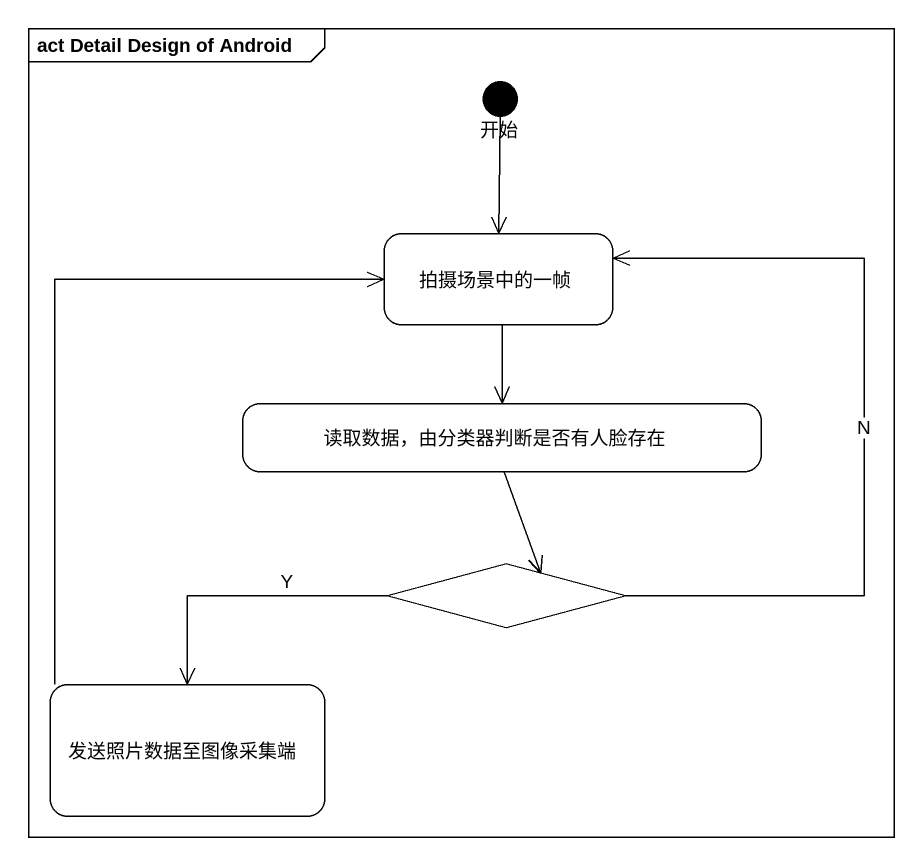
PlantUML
@startuml
mainframe act Detail Design of Android
hide empty description
state 开始 <<start>>
state 拍摄场景中的一帧
state "读取数据，由分类器判断是否有人脸存在" as 读取数据_由分类器判断是否有人脸存在
state choice1 <<choice>>
state 发送照片数据至图像采集端
开始 --> 拍摄场景中的一帧
拍摄场景中的一帧 --> 读取数据_由分类器判断是否有人脸存在
读取数据_由分类器判断是否有人脸存在 --> choice1
choice1 -up-> 拍摄场景中的一帧 : N
choice1 -left-> 发送照片数据至图像采集端 : Y
发送照片数据至图像采集端 -up-> 拍摄场景中的一帧
@enduml
